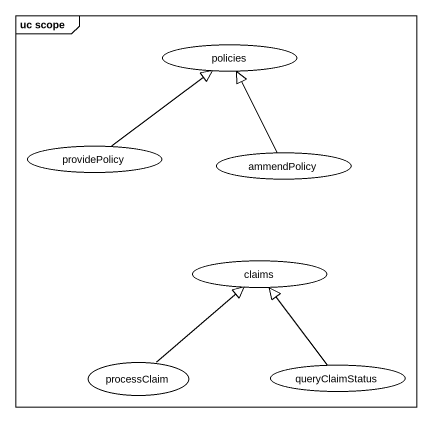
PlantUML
@startuml
mainframe uc scope
usecase policies
usecase providePolicy
usecase ammendPolicy
usecase claims
usecase processClaim
usecase queryClaimStatus
providePolicy -up-|> policies
ammendPolicy -up-|> policies
processClaim -up-|> claims
queryClaimStatus -up-|> claims
@enduml
